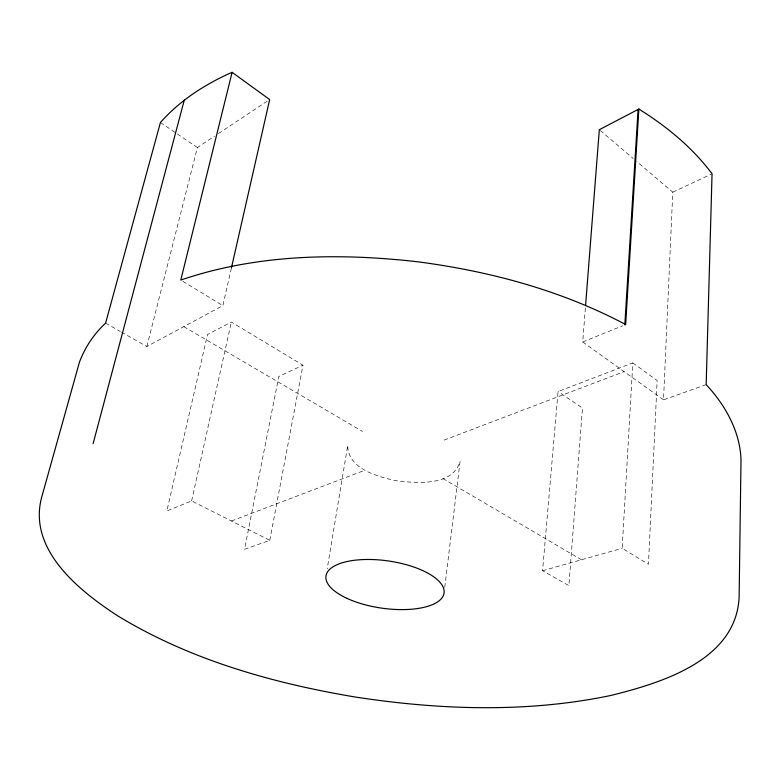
<?xml version="1.0" encoding="UTF-8"?>
<svg xmlns="http://www.w3.org/2000/svg" width="780" height="780" viewBox="0 0 780 780"><rect width="100%" height="100%" fill="white"/><g stroke="black" fill="none" stroke-linecap="round" stroke-linejoin="round"><path stroke-width="0.58" stroke-dasharray="3.9 2.92" d="M706.173 384.628L663.526 399.838L672.779 192.172L636.977 161.723M632.824 362.895L657.16 380.543L648.453 564.262L622.157 548.282L632.824 362.895L558.071 391.55L542.568 570.726L568.893 585.643L582.455 408.047L558.071 391.55M663.526 399.838L582.718 341.981L585.478 306.803M444.746 587.223L460.073 461.546C452.361 486.74 416.091 483.113 395.528 480.665C377.091 476.404 347.5 468.634 347.753 445.263L327.171 568.961M269.773 540.325L302.981 365.196L231.348 322.062L207.568 334.493L166.852 510.968L191.617 500.906L269.773 540.325L244.52 549.334L278.811 376.496L302.981 365.196M191.617 500.906L231.348 322.062M121.456 332.124L146.845 346.515L222.856 305.633L231.465 267.735M146.845 346.515L197.408 147.518L214.471 136.198M218.488 133.536L269.665 99.567M672.779 192.172L712.052 173.794M582.718 341.981L622.606 325.777M231.445 520.991L365.079 470.165M444.122 440.095L624.117 371.621M542.568 570.726L622.157 548.282M105.593 323.135L120.403 331.529M183.787 326.644L362.554 431.447M442.923 478.549L581.461 559.757M182.842 281.317L222.856 305.633M160.426 122.499L197.408 147.518M600.249 130.484L633.301 158.594"/><path stroke-width="1.17" d="M638.108 109.444L624.819 324.88L625.648 324.538L638.869 109.044C666.568 126.37 692.425 147.478 712.052 173.794L706.173 384.628C725.293 405.151 740.171 431.428 741 460.034L739.128 597.451C735.852 660.348 662.015 682.695 611.335 695.36C527.173 713.047 439.881 710.014 355.28 697.027C272.532 683.163 189.813 659.812 117.712 615.839C78.38 590.284 26.071 548.321 42.344 494.871L79.423 362.242C84.932 347.383 93.99 333.918 105.593 323.135L160.426 122.499C179.946 100.425 205.257 84.084 232.108 72.326L269.665 99.567L231.465 267.735M585.566 305.594L599.332 129.704L638.869 109.044M232.108 72.326L180.784 280.069C256.825 254.036 339.163 252.778 418.324 261.865C490.142 271.343 561.454 290.423 625.648 324.538M93.122 443.635L184.285 100.133M347.081 598.406A59.67 23.829 8.2 0 0 443.284 595.706A59.67 23.829 8.2 0 0 364.66 559.523A59.67 23.829 8.2 0 0 347.081 598.406"/></g></svg>
